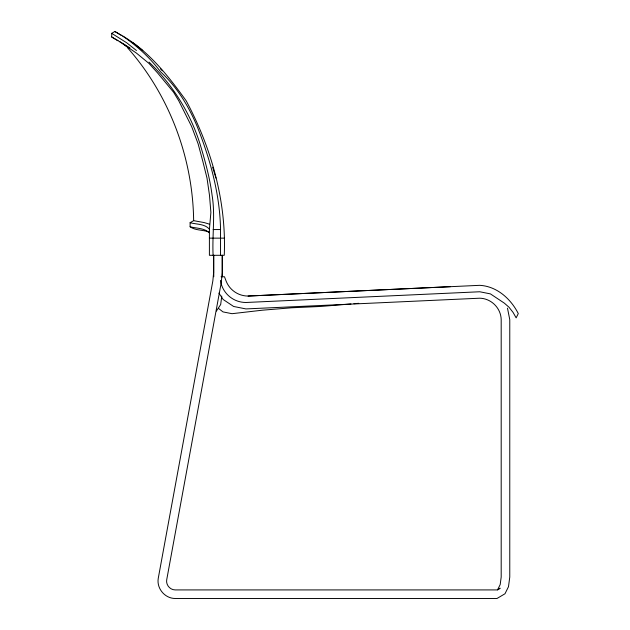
<?xml version="1.0" encoding="UTF-8"?>
<svg xmlns="http://www.w3.org/2000/svg" width="630" height="630" viewBox="0 0 630 630"><rect width="100%" height="100%" fill="white"/><g stroke="black" fill="none" stroke-linecap="round" stroke-linejoin="round"><path stroke-width="0.94" d="M213.113 255.3C212.089 235.25 215.397 215.145 212.082 195.237C209.821 177.699 205.041 160.658 199.954 143.758C190.118 112.589 172.525 84.719 149.034 62.079M216.405 311.07L220.689 304.495L221.768 296.037M122.787 43.47L111.715 37.005L111.715 33.335L114.888 31.5L118.062 33.335M209.57 232.344C203.348 229.477 195.78 230.903 190.11 226.768L190.11 222.697L193.646 220.657L204.207 222.587L209.57 224.193M350.965 303.959L320.764 306.448L291.54 307.794L262.316 310.204L232.013 313.693L222.989 311.897L218.594 308.487M353.887 303.715L358.753 303.314M221.051 276.751L224.485 276.751L226.28 281.492A23.593 23.593 0 0 0 248.078 296.053L479.737 285.327C496.976 286.303 510.78 298.825 518.285 313.575L516.143 317.866L513.111 312.456L508.977 307.204L504.323 303.132L490.416 293.887L479.737 291.761L245.936 302.487A25.743 25.743 0 0 1 220.453 280.397M248.078 296.053L450.513 286.674M213.113 229.556L220.539 229.556L220.539 255.3M209.396 238.14L224.256 238.14M190.11 222.697C196.536 224.5 204.348 223.666 209.207 228.942M190.11 226.768C196.529 228.501 204.065 227.902 209.207 232.706M117.952 33.382C146.829 48.51 167.58 74.938 186.22 100.855C211.444 147.979 226.54 201.576 224.256 255.3L209.396 255.3L209.396 229.556L210.885 212.397L209.483 195.237L207.002 178.077L202.718 160.918L198.096 143.758L191.662 126.598L178.794 100.855L173.612 92.279L157.61 72.97L149.034 63.48L136.458 53.125L119.613 41.635M111.715 37.005L117.952 40.722M114.888 31.5L121.125 35.217M111.715 33.335L126.748 42.816L136.458 50.526M123.582 43.958L129.922 47.904M122.787 36.13C137.159 45.966 150.2 57.944 160.65 71.899C177.14 87.097 188.575 106.084 197.237 126.598C210.223 159.39 219.933 194.095 220.539 229.556M122.661 43.47L128.441 47.904M133.103 42.816L142.813 50.526M160.493 68.828L162.406 70.828M127.662 47.904C169.368 95.177 192.843 157.689 193.646 220.657M218.893 293.076L223.185 299.502L233.62 306.471L245.936 308.92L479.737 298.203C491.258 298.431 500.96 308.133 501.189 319.646L501.189 577.048L500.196 584.561L497.464 590.05L500.157 588.199L496.968 589.916L175.148 589.916C170.005 589.885 165.832 584.908 166.698 579.852L221.295 282.398L222.185 272.743L222.185 255.284M212.649 167.241L215.925 178.077M507.489 308.157L509.772 319.646L509.772 577.048L508.489 586.703L504.984 593.767L496.968 598.5L175.148 598.5C164.863 598.429 156.508 588.483 158.248 578.364L212.845 280.909L213.609 272.743L213.609 255.284M222.343 255.3L222.343 276.751M213.759 255.3L213.759 276.751"/></g></svg>
